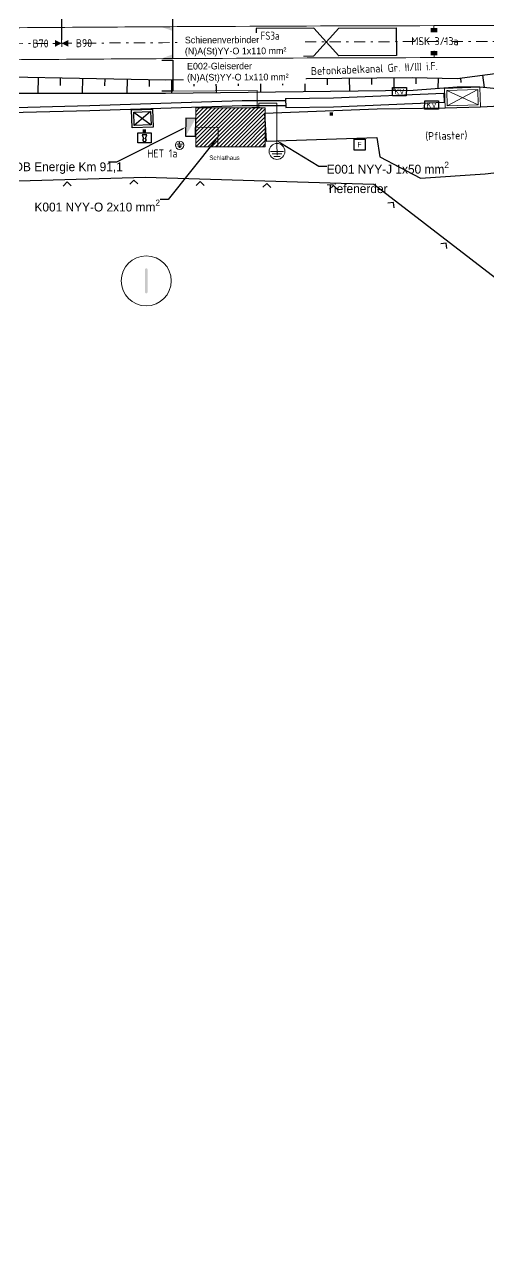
# Model space of a CAD drawing. Header units: metres. Extents: x 3570518 to 3570657, y 5731001 to 5731105.
# Drawn here: x 3570565.5 to 3570586.4, y 5731000.7 to 5731056.2 of the extents above; entities that cross this region are included whole.
import ezdxf
from ezdxf import colors
from ezdxf.entities.mleader import LeaderData, LeaderLine
from ezdxf.enums import TextEntityAlignment as Align
from ezdxf.math import Vec2, Vec3

# ---------------------------------------------------------------- set-up
doc = ezdxf.new("R2010")
doc.units = ezdxf.units.M
doc.header["$LTSCALE"] = 10
doc.header["$MEASUREMENT"] = 0
doc.linetypes.add('( Dashdot )', pattern=[1.001, 0.5, -0.25, 0.001, -0.25])
for name, color, linetype in [('+EB_Planung', 1, 'Continuous'), ('+EB_Planung_EEA', 1, 'Continuous'), ('VG-BLO-befestigte Flächen', 7, 'Continuous'), ('VG-BLO-Einfriedungen', 7, 'Continuous'), ('VG-BLO-Erdung', 7, 'Continuous'), ('VG-BLO-Gleisschotter', 7, 'Continuous'), ('VG-BLO-Kabeltiefbau', 7, 'Continuous'), ('VG-BLO-LST', 7, 'Continuous'), ('VG-BLO-Schalthaus', 7, 'Continuous'), ('VG-BLO-Topographie', 7, 'Continuous')]:
    doc.layers.add(name, color=color, linetype=linetype)
doc.layers.add('+EB_Planung_EEA-Leitungen', color=6, linetype='Continuous', lineweight=40, plot=False)
doc.layers.add('VG-BLO-Buesicherung', color=7, linetype='Continuous', lineweight=13)
doc.layers.add('VG-BLO-Gleise', color=7, linetype='Continuous', lineweight=20)
doc.styles.add('ISO8', font='isocp.shx')
doc.styles.add('ISOCP', font='isocp.shx')
doc.styles.add('K_Isocp', font='K_isocp.shx')
doc.styles.add('K_isocp_dim', font='K_isocp.shx')
doc.styles.add('Style-isocp', font='isocp.shx')
doc.dimstyles.new('250_m_025', dxfattribs={"dimscale": 2.5, "dimtxt": 0.25, "dimasz": 0.2, "dimexe": 0.175, "dimexo": 0.0625, "dimgap": 0.0625, "dimtad": 1, "dimzin": 0, "dimdsep": 46, "dimtxsty": 'K_isocp_dim', "dimblk1": 'OBLIQUE', "dimblk2": 'OBLIQUE', "dimsah": 1, "dimcen": 0.2, "dimdle": 0.175, "dimadec": 0, "dimazin": 0, "dimtfac": 1, "dimtmove": 2, "dimatfit": 3, "dimfxl": 0.175, "dimtvp": 1, "dimtolj": 1, "dimtzin": 0, "dimarcsym": 0})

# ---------------------------------------------------------------- blocks, each defined once
blk = doc.blocks.new('Schalter')
at = {"layer": 'VG-BLO-LST', "ltscale": 0.1, "flags": 128}
blk.add_lwpolyline([(-0.2, 0.35), (0.2, 0.35), (0.2, 0.05), (-0.2, 0.05)], close=True, dxfattribs=at)
blk.add_lwpolyline([(-0.029, 0.226), (-0.068, 0.11), (0.068, 0.11), (0.029, 0.226)], dxfattribs=at)
at = {"layer": 'VG-BLO-LST', "ltscale": 0.1}
blk.add_arc((0, 0.267), 0.05, 305.2614, 234.7386, dxfattribs=at)
at = {"layer": 'VG-BLO-LST', "ltscale": 0.1, "extrusion": (0, 0, -1)}
blk.add_solid([(0.05, 0.05), (-0.05, 0.05), (0.05, -0.05), (-0.05, -0.05)], dxfattribs=at)
blk = doc.blocks.new('Schaltkontakt')
at = {"layer": 'VG-BLO-befestigte Flächen', "linetype": 'Continuous', "lineweight": 0}
blk.add_line((0, -0.3), (0, 0), dxfattribs=at)
blk.add_solid([(-0.15, -0.1), (0.15, -0.1), (-0.15, -0.3), (0.15, -0.3)], dxfattribs=at)
blk = doc.blocks.new('KV_1')
at = {"layer": 'VG-BLO-LST', "linetype": 'Continuous', "flags": 128}
blk.add_lwpolyline([(-0.25, 0.15), (0.25, 0.15), (0.25, -0.15), (-0.25, -0.15)], close=True, dxfattribs=at)
at = {"layer": 'VG-BLO-LST', "linetype": 'Continuous', "style": 'ISO8'}
blk.add_text('KV', height=0.2, dxfattribs=at).set_placement((0, 0), align=Align.MIDDLE_CENTER)
blk = doc.blocks.new('Tiefenerder_1')
at = {"layer": 'VG-BLO-Erdung', "linetype": 'Continuous', "lineweight": 0}
blk.add_line((-0.25, 0.09), (0.25, 0.09), dxfattribs=at)
at = {"layer": 'VG-BLO-Erdung', "flags": 128}
for points in [[(0, 0.09), (0, 0.27)], [(-0.16, -0.04), (0.17, -0.04)], [(-0.08, -0.17), (0.08, -0.17)]]:
    blk.add_lwpolyline(points, dxfattribs=at)
at = {"layer": 'VG-BLO-Erdung', "linetype": 'Continuous', "lineweight": 0}
blk.add_circle((0, 0), 0.375, dxfattribs=at)
blk = doc.blocks.new('Poller2')
at = {"layer": 'VG-BLO-Topographie', "ltscale": 0.1, "extrusion": (0, 0, -1)}
blk.add_solid([(0.075, 0.075), (-0.075, 0.075), (0.075, -0.075), (-0.075, -0.075)], dxfattribs=at)
blk = doc.blocks.new('Fernsprecher')
at = {"layer": 'VG-BLO-Schalthaus', "ltscale": 0.1, "flags": 128}
blk.add_lwpolyline([(-0.5, 0.5), (0.5, 0.5), (0.5, -0.5), (-0.5, -0.5), (-0.5, 0.5)], dxfattribs=at)
at = {"layer": 'VG-BLO-Schalthaus', "style": 'ISO8'}
blk.add_text('F', height=0.5, dxfattribs=at).set_placement((0, 0), align=Align.MIDDLE_CENTER)
blk = doc.blocks.new('SW')
at = {"layer": 'VG-BLO-Gleise', "linetype": 'Continuous', "lineweight": 0}
blk.add_line((0, -0.15), (0, 0.15), dxfattribs=at)
blk.add_solid([(-0.3, 0.15), (0, 0), (-0.3, -0.15)], dxfattribs=at)
at = {"layer": 'VG-BLO-Gleise', "linetype": 'Continuous', "lineweight": 0, "extrusion": (0, 0, -1)}
blk.add_solid([(-0.3, 0.15), (0, 0), (-0.3, -0.15)], dxfattribs=at)
blk = doc.blocks.new('Q1')
at = {"lineweight": 0}
h = blk.add_hatch(color=256, dxfattribs=at)
edge = h.paths.add_edge_path()
edge.add_spline(control_points=[(0, -0.75), (-0.075, -0.75), (-0.075, -0.675)], knot_values=[0, 0, 0, 1, 1, 1], degree=2, periodic=0)
edge.add_line((-0.075, -0.675), (-0.075, 0.675))
edge.add_spline(control_points=[(-0.075, 0.675), (-0.075, 0.75), (0, 0.75)], knot_values=[0, 0, 0, 1, 1, 1], degree=2, periodic=0)
edge.add_spline(control_points=[(0, 0.75), (0.075, 0.75), (0.075, 0.675)], knot_values=[0, 0, 0, 1, 1, 1], degree=2, periodic=0)
edge.add_line((0.075, 0.675), (0.075, -0.675))
edge.add_spline(control_points=[(0.075, -0.675), (0.075, -0.75), (0, -0.75)], knot_values=[0, 0, 0, 1, 1, 1], degree=2, periodic=0)
at = {"lineweight": 0, "ltscale": 0.1}
blk.add_circle((-0.001, 0), 1.5, dxfattribs=at)
blk = doc.blocks.new('Zaun')
at = {"layer": 'VG-BLO-Einfriedungen', "ltscale": 0.1, "flags": 128}
blk.add_lwpolyline([(-0.177, 0.176), (0, 0), (0.176, 0.177)], dxfattribs=at)
blk = doc.blocks.new('_Oblique')
at = {"color": 0, "linetype": 'ByBlock', "lineweight": -2}
blk.add_line((-0.5, -0.5), (0.5, 0.5), dxfattribs=at)
blk = doc.blocks.new('*D65')
at = {"layer": '+EB_Planung', "color": 0, "linetype": 'Continuous', "lineweight": -2}
for p, q in [((3570567.199, 5731055.53), (3570567.199, 5731057.224)), ((3570572.199, 5731055.53), (3570572.199, 5731057.224)), ((3570566.762, 5731056.787), (3570572.637, 5731056.787))]:
    blk.add_line(p, q, dxfattribs=at)
at = {"layer": 'Defpoints', "color": 0, "linetype": 'Continuous', "lineweight": 0}
for p in [(3570572.199, 5731056.787), (3570567.199, 5731055.373), (3570572.199, 5731055.373)]:
    blk.add_point(p, dxfattribs=at)
at = {"layer": '+EB_Planung', "color": 0, "linetype": 'Continuous', "lineweight": -2, "xscale": 0.5, "yscale": 0.5, "zscale": 0.5, "rotation": 180}
blk.add_blockref('_Oblique', (3570567.199, 5731056.787), dxfattribs=at)
at = {"layer": '+EB_Planung', "color": 0, "linetype": 'Continuous', "lineweight": -2, "xscale": 0.5, "yscale": 0.5, "zscale": 0.5}
blk.add_blockref('_Oblique', (3570572.199, 5731056.787), dxfattribs=at)
at = {"layer": '+EB_Planung', "color": 0, "linetype": 'Continuous', "lineweight": 0, "insert": (3570569.699, 5731057.256), "char_height": 0.625, "attachment_point": 5, "style": 'K_isocp_dim'}
blk.add_mtext('\\A1;5 m ', dxfattribs=at)

msp = doc.modelspace()

# ---------------------------------------------------------------- hatches: boundary and pattern name
at = {"layer": '+EB_Planung'}
h = msp.add_hatch(color=1, dxfattribs=at)
h.paths.add_polyline_path([(3570571.698, 5731054.697), (3570572.201, 5731054.7), (3570572.2, 5731054.879)])
h.paths.add_polyline_path([(3570572.192, 5731056.11), (3570571.69, 5731056.107), (3570572.193, 5731055.931)])
at = {"layer": '+EB_Planung_EEA'}
for points in [[(3570575.751, 5731052.507), (3570575.751, 5731052.477), (3570576.119, 5731052.473), (3570576.119, 5731052.503)], [(3570572.774, 5731051.197), (3570573.231, 5731051.998), (3570572.779, 5731052.001)]]:
    msp.add_hatch(color=256, dxfattribs=at).paths.add_polyline_path(points)
at = {"layer": 'VG-BLO-Schalthaus', "linetype": 'Continuous'}
h = msp.add_hatch(dxfattribs=at)
h.set_pattern_fill('ANSI31', color=256, style=0)
h.set_pattern_definition([(45, (-0.09978, 2.05895), (-0.0883883476483, 0.0883883476483), [])])
h.paths.add_polyline_path([(3570576.359, 5731052.475), (3570573.228, 5731052.475), (3570573.228, 5731050.717), (3570576.359, 5731050.717)])

# ---------------------------------------------------------------- linework, layer by layer
at = {"layer": '+EB_Planung', "color": 1, "lineweight": 25, "elevation": -563.082}
msp.add_lwpolyline([(3570571.701, 5731054.612), (3570572.194, 5731054.615), (3570572.202, 5731053.228), (3570571.708, 5731053.225)], dxfattribs=at)
at = {"layer": '+EB_Planung', "linetype": 'Continuous', "lineweight": 0, "elevation": -563.082}
msp.add_lwpolyline([(3570572.202, 5731053.228), (3570575.994, 5731053.252), (3570575.999, 5731052.495)], dxfattribs=at)
at = {"layer": '+EB_Planung', "linetype": 'Continuous', "lineweight": 0}
for points in [[(3570576.069, 5731052.495), (3570576.069, 5731052.689), (3570576.883, 5731052.689), (3570576.883, 5731050.868)], [(3570573.228, 5731051.596), (3570574.232, 5731051.589), (3570574.227, 5731050.717)]]:
    msp.add_lwpolyline(points, dxfattribs=at)
at = {"layer": '+EB_Planung_EEA'}
msp.add_lwpolyline([(3570572.779, 5731052.001), (3570572.774, 5731051.197), (3570573.225, 5731051.194), (3570573.231, 5731051.998)], close=True, dxfattribs=at)
at = {"layer": '+EB_Planung_EEA', "color": 1, "lineweight": 9}
for points in [[(3570576.883, 5731050.868), (3570576.886, 5731050.345)], [(3570577.183, 5731050.513), (3570576.588, 5731050.509)], [(3570577.102, 5731050.4), (3570576.67, 5731050.397)], [(3570577.035, 5731050.286), (3570576.738, 5731050.284)]]:
    msp.add_lwpolyline(points, dxfattribs=at)
msp.add_circle((3570576.885, 5731050.511), 0.357, dxfattribs=at)
at = {"layer": '+EB_Planung_EEA-Leitungen', "color": 1, "lineweight": 25, "elevation": 1.071}
msp.add_lwpolyline([(3570572.201, 5731054.707), (3570572.192, 5731056.103)], dxfattribs=at)
at = {"layer": 'VG-BLO-befestigte Flächen', "ltscale": 0.1, "flags": 128}
msp.add_lwpolyline([(3570588.374, 5731052.446), (3570587.813, 5731052.59), (3570586.045, 5731052.508), (3570584.447, 5731052.459), (3570581.388, 5731052.409), (3570576.323, 5731052.223), (3570576.396, 5731050.969), (3570581.384, 5731051.142), (3570581.507, 5731050.274), (3570583.337, 5731049.313), (3570586.258, 5731049.507), (3570588.834, 5731049.804)], dxfattribs=at)
at = {"layer": 'VG-BLO-Einfriedungen', "ltscale": 0.1, "flags": 128}
msp.add_lwpolyline([(3570599.26, 5731000.744), (3570597.783, 5731006.95), (3570595.741, 5731015.96), (3570594.024, 5731022.998), (3570591.706, 5731030.853), (3570589.275, 5731038.727), (3570587.886, 5731043.9), (3570581.235, 5731049.025), (3570570.954, 5731049.33), (3570563.189, 5731049.119), (3570557.833, 5731049.018), (3570551.107, 5731048.85), (3570542.963, 5731048.761), (3570533.927, 5731048.717), (3570526.742, 5731048.453)], dxfattribs=at)
at = {"layer": 'VG-BLO-Gleise', "ltscale": 0.1}
for points, knots in [([(3570519.84, 5731055.246), (3570523.57, 5731055.342), (3570527.299, 5731055.439), (3570531.029, 5731055.535), (3570534.733, 5731055.631), (3570538.438, 5731055.699), (3570542.143, 5731055.767), (3570545.849, 5731055.835), (3570549.556, 5731055.896), (3570553.262, 5731055.947), (3570556.495, 5731055.992), (3570559.729, 5731056.031), (3570562.962, 5731056.059), (3570566.558, 5731056.09), (3570570.153, 5731056.114), (3570573.749, 5731056.132), (3570577.148, 5731056.149), (3570580.548, 5731056.164), (3570583.947, 5731056.17), (3570584.962, 5731056.172), (3570585.976, 5731056.172), (3570586.991, 5731056.171), (3570589.382, 5731056.17), (3570591.772, 5731056.169), (3570594.163, 5731056.159), (3570594.738, 5731056.157), (3570595.312, 5731056.153), (3570595.887, 5731056.149), (3570599.074, 5731056.128), (3570602.262, 5731056.106), (3570605.449, 5731056.08), (3570608.534, 5731056.055), (3570611.62, 5731056.017), (3570614.705, 5731055.976), (3570618.34, 5731055.928), (3570621.974, 5731055.871), (3570625.609, 5731055.808), (3570628.871, 5731055.751), (3570632.132, 5731055.687), (3570635.393, 5731055.614), (3570639.075, 5731055.531), (3570642.757, 5731055.446), (3570646.439, 5731055.339), (3570649.921, 5731055.238), (3570653.404, 5731055.137), (3570656.886, 5731055.036)], [0, 0, 0, 0, 0.081659, 0.081659, 0.081659, 0.162762, 0.162762, 0.162762, 0.243893, 0.243893, 0.243893, 0.314667, 0.314667, 0.314667, 0.393368, 0.393368, 0.393368, 0.46777, 0.46777, 0.46777, 0.489978, 0.489978, 0.489978, 0.542303, 0.542303, 0.542303, 0.554881, 0.554881, 0.554881, 0.624645, 0.624645, 0.624645, 0.692178, 0.692178, 0.692178, 0.77174, 0.77174, 0.77174, 0.843136, 0.843136, 0.843136, 0.923749, 0.923749, 0.923749, 1, 1, 1, 1]), ([(3570519.921, 5731053.809), (3570523.642, 5731053.905), (3570527.364, 5731054.001), (3570531.085, 5731054.097), (3570534.793, 5731054.193), (3570538.501, 5731054.263), (3570542.209, 5731054.332), (3570545.91, 5731054.401), (3570549.611, 5731054.461), (3570553.313, 5731054.511), (3570556.554, 5731054.555), (3570559.795, 5731054.591), (3570563.036, 5731054.62), (3570566.623, 5731054.652), (3570570.211, 5731054.679), (3570573.798, 5731054.696), (3570577.184, 5731054.712), (3570580.569, 5731054.725), (3570583.955, 5731054.732), (3570584.967, 5731054.734), (3570585.979, 5731054.736), (3570586.992, 5731054.735), (3570589.38, 5731054.735), (3570591.769, 5731054.731), (3570594.157, 5731054.724), (3570594.741, 5731054.722), (3570595.325, 5731054.719), (3570595.909, 5731054.716), (3570599.088, 5731054.697), (3570602.267, 5731054.672), (3570605.446, 5731054.642), (3570608.517, 5731054.613), (3570611.588, 5731054.578), (3570614.659, 5731054.538), (3570618.298, 5731054.49), (3570621.938, 5731054.433), (3570625.577, 5731054.37), (3570628.836, 5731054.314), (3570632.094, 5731054.25), (3570635.353, 5731054.179), (3570639.048, 5731054.098), (3570642.743, 5731054.014), (3570646.437, 5731053.907), (3570649.908, 5731053.806), (3570653.38, 5731053.705), (3570656.851, 5731053.604)], [0, 0, 0, 0, 0.081546, 0.081546, 0.081546, 0.16279, 0.16279, 0.16279, 0.243881, 0.243881, 0.243881, 0.314882, 0.314882, 0.314882, 0.393467, 0.393467, 0.393467, 0.467633, 0.467633, 0.467633, 0.489806, 0.489806, 0.489806, 0.542131, 0.542131, 0.542131, 0.554921, 0.554921, 0.554921, 0.624561, 0.624561, 0.624561, 0.691838, 0.691838, 0.691838, 0.77157, 0.77157, 0.77157, 0.842967, 0.842967, 0.842967, 0.923926, 0.923926, 0.923926, 1, 1, 1, 1])]:
    msp.add_open_spline(points, degree=3, knots=knots, dxfattribs=at)
at = {"layer": 'VG-BLO-Gleise', "linetype": '( Dashdot )', "lineweight": 0, "ltscale": 0.1}
msp.add_open_spline([(3570519.859, 5731054.529), (3570523.588, 5731054.625), (3570527.317, 5731054.721), (3570531.046, 5731054.818), (3570534.749, 5731054.913), (3570538.453, 5731054.981), (3570542.156, 5731055.05), (3570545.861, 5731055.118), (3570549.567, 5731055.178), (3570553.272, 5731055.23), (3570556.504, 5731055.274), (3570559.736, 5731055.314), (3570562.969, 5731055.342), (3570566.563, 5731055.373), (3570570.158, 5731055.397), (3570573.753, 5731055.415), (3570577.151, 5731055.431), (3570580.55, 5731055.447), (3570583.948, 5731055.453), (3570584.962, 5731055.454), (3570585.976, 5731055.454), (3570586.991, 5731055.453), (3570589.38, 5731055.452), (3570591.77, 5731055.451), (3570594.16, 5731055.442), (3570594.734, 5731055.439), (3570595.308, 5731055.435), (3570595.882, 5731055.432), (3570599.069, 5731055.411), (3570602.256, 5731055.389), (3570605.442, 5731055.363), (3570608.527, 5731055.337), (3570611.611, 5731055.299), (3570614.695, 5731055.259), (3570618.329, 5731055.211), (3570621.963, 5731055.154), (3570625.596, 5731055.091), (3570628.857, 5731055.034), (3570632.117, 5731054.97), (3570635.377, 5731054.897), (3570639.058, 5731054.814), (3570642.739, 5731054.729), (3570646.42, 5731054.622), (3570649.902, 5731054.521), (3570653.383, 5731054.42), (3570656.865, 5731054.319)], degree=3, knots=[0, 0, 0, 0, 0.08167, 0.08167, 0.08167, 0.16277, 0.16277, 0.16277, 0.243901, 0.243901, 0.243901, 0.31467, 0.31467, 0.31467, 0.393373, 0.393373, 0.393373, 0.46778, 0.46778, 0.46778, 0.48998, 0.48998, 0.48998, 0.542304, 0.542304, 0.542304, 0.554871, 0.554871, 0.554871, 0.624641, 0.624641, 0.624641, 0.692172, 0.692172, 0.692172, 0.771734, 0.771734, 0.771734, 0.843126, 0.843126, 0.843126, 0.923738, 0.923738, 0.923738, 1, 1, 1, 1], dxfattribs=at)
at = {"layer": 'VG-BLO-Gleisschotter', "ltscale": 0.1}
for p, q in [((3570566.138, 5731053.846), (3570566.124, 5731053.12)), ((3570567.138, 5731053.827), (3570567.131, 5731053.474)), ((3570568.138, 5731053.807), (3570568.125, 5731053.122)), ((3570569.138, 5731053.788), (3570569.131, 5731053.455)), ((3570570.138, 5731053.769), (3570570.125, 5731053.123)), ((3570571.138, 5731053.749), (3570571.131, 5731053.436)), ((3570572.137, 5731053.737), (3570572.143, 5731053.127)), ((3570573.137, 5731053.747), (3570573.14, 5731053.443)), ((3570574.137, 5731053.756), (3570574.143, 5731053.152)), ((3570575.137, 5731053.765), (3570575.14, 5731053.464)), ((3570576.137, 5731053.774), (3570576.143, 5731053.176)), ((3570577.137, 5731053.783), (3570577.14, 5731053.485)), ((3570578.137, 5731053.792), (3570578.143, 5731053.2)), ((3570579.137, 5731053.801), (3570579.14, 5731053.507)), ((3570580.137, 5731053.81), (3570580.142, 5731053.224)), ((3570581.137, 5731053.819), (3570581.14, 5731053.528)), ((3570582.137, 5731053.829), (3570582.142, 5731053.248)), ((3570583.137, 5731053.833), (3570583.131, 5731053.55)), ((3570584.137, 5731053.813), (3570584.128, 5731053.343)), ((3570585.135, 5731053.815), (3570585.162, 5731053.61)), ((3570586.127, 5731053.942), (3570586.2, 5731053.38))]:
    msp.add_line(p, q, dxfattribs=at)
at = {"layer": 'VG-BLO-Gleisschotter', "ltscale": 0.1, "flags": 128}
for points in [[(3570518.152, 5731052.943), (3570528.077, 5731053.115), (3570538.969, 5731053.447), (3570550.729, 5731053.645), (3570561.013, 5731053.945), (3570571.873, 5731053.735), (3570582.96, 5731053.836), (3570584.998, 5731053.797), (3570587.144, 5731054.073)], [(3570587.407, 5731053.271), (3570586.018, 5731053.396), (3570584.989, 5731053.407), (3570583.011, 5731053.259), (3570571.872, 5731053.124), (3570561.049, 5731053.117), (3570550.609, 5731052.809), (3570538.94, 5731052.618), (3570527.888, 5731052.194), (3570518.032, 5731052.128)]]:
    msp.add_lwpolyline(points, dxfattribs=at)
at = {"layer": 'VG-BLO-Kabeltiefbau', "ltscale": 0.1}
for p, q in [((3570584.387, 5731053.126), (3570584.403, 5731052.726)), ((3570577.273, 5731052.894), (3570577.278, 5731052.494)), ((3570577.275, 5731052.804), (3570577.276, 5731052.584)), ((3570570.438, 5731052.28), (3570571.219, 5731051.7)), ((3570571.195, 5731052.309), (3570570.462, 5731051.67))]:
    msp.add_line(p, q, dxfattribs=at)
at = {"layer": 'VG-BLO-Kabeltiefbau', "lineweight": 0, "ltscale": 0.1}
for p, q in [((3570584.523, 5731053.25), (3570585.942, 5731052.605)), ((3570584.544, 5731052.562), (3570585.921, 5731053.293))]:
    msp.add_line(p, q, dxfattribs=at)
at = {"layer": 'VG-BLO-Kabeltiefbau', "ltscale": 0.1, "flags": 128}
for points in [[(3570577.273, 5731052.894), (3570579.423, 5731052.918), (3570584.387, 5731053.126)], [(3570518.041, 5731051.348), (3570529.649, 5731051.643), (3570539.373, 5731051.871), (3570551.103, 5731052.144), (3570560.629, 5731052.371), (3570568.461, 5731052.573), (3570575.318, 5731052.796), (3570577.275, 5731052.804)], [(3570518.047, 5731051.129), (3570529.655, 5731051.423), (3570539.379, 5731051.652), (3570551.109, 5731051.924), (3570560.634, 5731052.151), (3570568.467, 5731052.353), (3570575.322, 5731052.577), (3570577.276, 5731052.584)], [(3570577.278, 5731052.494), (3570579.433, 5731052.519), (3570584.403, 5731052.726)]]:
    msp.add_lwpolyline(points, dxfattribs=at)
at = {"layer": 'VG-BLO-Kabeltiefbau', "lineweight": 0, "ltscale": 0.1, "flags": 128}
for points in [[(3570584.42, 5731053.347), (3570586.018, 5731053.396), (3570586.045, 5731052.508), (3570584.447, 5731052.459)], [(3570584.523, 5731053.25), (3570585.921, 5731053.293), (3570585.942, 5731052.605), (3570584.544, 5731052.562)]]:
    msp.add_lwpolyline(points, close=True, dxfattribs=at)
at = {"layer": 'VG-BLO-Kabeltiefbau', "ltscale": 0.1, "flags": 128}
for points in [[(3570570.334, 5731052.376), (3570571.291, 5731052.413), (3570571.322, 5731051.603), (3570570.366, 5731051.566)], [(3570570.438, 5731052.28), (3570571.195, 5731052.309), (3570571.219, 5731051.7), (3570570.462, 5731051.67)]]:
    msp.add_lwpolyline(points, close=True, dxfattribs=at)
at = {"layer": 'VG-BLO-LST', "flags": 128}
msp.add_lwpolyline([(3570575.953, 5731056.049), (3570575.958, 5731054.799), (3570578.545, 5731054.809), (3570579.665, 5731056.063), (3570582.253, 5731056.072), (3570582.257, 5731054.822), (3570579.67, 5731054.813), (3570578.54, 5731056.059)], close=True, dxfattribs=at)
at = {"layer": 'VG-BLO-Schalthaus', "linetype": 'Continuous', "lineweight": 0}
msp.add_lwpolyline([(3570576.359, 5731052.475), (3570573.228, 5731052.475), (3570573.228, 5731050.717), (3570576.359, 5731050.717)], close=True, dxfattribs=at)

# ---------------------------------------------------------------- block references
at = {"lineweight": 0, "ltscale": 0.1, "xscale": 0.75, "yscale": 0.75, "zscale": 0.75}
msp.add_blockref('Q1', (3570571.005, 5731044.686), dxfattribs=at)
at = {"layer": 'VG-BLO-befestigte Flächen', "linetype": 'Continuous', "lineweight": 0}
for p, rotation in [((3570583.947, 5731056.17), 0.1212683389091217), ((3570583.95, 5731054.732), 180.1229358626361)]:
    msp.add_blockref('Schaltkontakt', p, dxfattribs=dict(at, rotation=rotation))
at = {"layer": 'VG-BLO-Einfriedungen', "ltscale": 0.1}
for p, rotation in [((3570570.441, 5731049.216), 181.556527399177), ((3570567.442, 5731049.135), 181.556527399177), ((3570573.434, 5731049.156), 178.3007403124072), ((3570576.432, 5731049.067), 178.3007403124072), ((3570579.431, 5731048.978), 178.3007403124072), ((3570582.123, 5731048.214), 142.3835619935785), ((3570584.499, 5731046.383), 142.3835619935785)]:
    msp.add_blockref('Zaun', p, dxfattribs=dict(at, rotation=rotation))
at = {"layer": 'VG-BLO-Erdung', "xscale": 0.5, "yscale": 0.5, "zscale": 0.5, "rotation": 359.9366361167615}
msp.add_blockref('Tiefenerder_1', (3570572.502, 5731050.787), dxfattribs=at)
at = {"layer": 'VG-BLO-Gleise', "linetype": 'Continuous', "lineweight": 0, "rotation": 0.3877378376821712}
msp.add_blockref('SW', (3570567.199, 5731055.373), dxfattribs=at)
at = {"layer": 'VG-BLO-LST', "linetype": 'Continuous', "xscale": 1.25, "yscale": 1.25, "zscale": 1.25, "rotation": 359.5797907557073}
for p in [(3570582.393, 5731053.202), (3570583.841, 5731052.599)]:
    msp.add_blockref('KV_1', p, dxfattribs=at)
at = {"layer": 'VG-BLO-LST', "ltscale": 0.1, "xscale": 1.5, "yscale": 1.5, "zscale": 1.5, "rotation": 180.4046094501583}
msp.add_blockref('Schalter', (3570570.923, 5731051.425), dxfattribs=at)
at = {"layer": 'VG-BLO-Schalthaus', "ltscale": 0.1, "xscale": 0.5, "yscale": 0.5, "zscale": 0.5, "rotation": 359.9366361167615}
msp.add_blockref('Fernsprecher', (3570580.603, 5731050.812), dxfattribs=at)
at = {"layer": 'VG-BLO-Topographie', "ltscale": 0.1, "rotation": 359.9366361167615}
msp.add_blockref('Poller2', (3570579.328, 5731052.19), dxfattribs=at)

# ---------------------------------------------------------------- texts
at = {"layer": 'VG-BLO-befestigte Flächen', "style": 'Style-isocp'}
msp.add_text('(Pflaster)', height=0.36, rotation=1.6137, dxfattribs=at).set_placement((3570584.504, 5731051.22), align=Align.MIDDLE_CENTER)
at = {"layer": 'VG-BLO-Buesicherung', "linetype": 'Continuous', "style": 'Style-isocp'}
msp.add_text('MSK 3/13a', height=0.36, rotation=359.9366, dxfattribs=at).set_placement((3570583.991, 5731055.472), align=Align.MIDDLE_CENTER)
at = {"layer": 'VG-BLO-Gleise', "linetype": '( Dashdot )', "lineweight": 0, "style": 'Style-isocp'}
for s, p in [('B70', (3570566.248, 5731055.368)), ('B90', (3570568.202, 5731055.382))]:
    msp.add_text(s, height=0.36, rotation=0.3877, dxfattribs=at).set_placement(p, align=Align.MIDDLE_CENTER)
at = {"layer": 'VG-BLO-Kabeltiefbau', "style": 'Style-isocp'}
msp.add_text('Betonkabelkanal Gr. II/III i.F.', height=0.36, rotation=2.3922, dxfattribs=at).set_placement((3570581.263, 5731054.239), align=Align.MIDDLE_CENTER)
at = {"layer": 'VG-BLO-LST', "style": 'ISOCP', "width": 0.9}
msp.add_text('FS3a', height=0.36, rotation=0.2082, dxfattribs=at).set_placement((3570576.574, 5731055.718), align=Align.MIDDLE_CENTER)
at = {"layer": 'VG-BLO-LST', "style": 'Style-isocp'}
msp.add_text('HET 1a', height=0.36, rotation=0.4256, dxfattribs=at).set_placement((3570571.726, 5731050.418), align=Align.MIDDLE_CENTER)
at = {"layer": 'VG-BLO-Schalthaus', "linetype": 'Continuous', "lineweight": 0, "insert": (3570573.84, 5731050.326), "char_height": 0.2, "width": 1.4306, "attachment_point": 1}
msp.add_mtext('Schlathaus', dxfattribs=at)

# ---------------------------------------------------------------- dimensions: what is measured, and where the dimension line sits
at = {"layer": '+EB_Planung', "linetype": 'Continuous', "lineweight": 0}
dim = msp.add_aligned_dim(p1=(3570567.199, 5731055.373), p2=(3570572.199, 5731055.373), distance=1.413, text='5 m ', dimstyle='250_m_025', dxfattribs=at)
dim.commit()
dim.dimension.update_dxf_attribs({"geometry": '*D65', "text_midpoint": (3570569.699, 5731057.256)})

# ---------------------------------------------------------------- leaders
ml = msp.add_multileader_mtext('Standard', dxfattribs=at)
ml.set_content('\\Fk_isocp.shx;ZAS DB Energie Km 91,1')
ml.set_leader_properties()
ml.build(insert=Vec2(0, 0))
ml.multileader.update_dxf_attribs({"text_right_attachment_type": 0, "dogleg_length": 0.36, "arrow_head_size": 0.18})
ctx = ml.context
ctx.base_point, ctx.char_height, ctx.arrow_head_size, ctx.landing_gap_size = Vec3(3570563.882, 5731049.763), 0.4, 0.18, 0
ctx.right_attachment = 0
notes = []
notes.append((ctx, [(0, (1, 1, 0), (3570569.665, 5731050.02), (-1, 0), 0.36, [(0, [(3570572.776, 5731051.599)], 0, [])])]))
ctx.mtext.insert = Vec3(3570563.882, 5731050.02)
ml = msp.add_multileader_mtext('Standard', dxfattribs=at)
ml.set_content('\\Fk_isocp.shx;\\A1;K001 NYY-O 2x10 mm\\H0.7x;\\S2^ ;\\H0.4444444443x;\\P')
ml.set_leader_properties()
ml.build(insert=Vec2(0, 0))
ml.multileader.update_dxf_attribs({"text_right_attachment_type": 0, "dogleg_length": 0.36, "arrow_head_size": 0.18})
ctx = ml.context
ctx.base_point, ctx.char_height, ctx.arrow_head_size, ctx.landing_gap_size, ctx.plane_origin = Vec3(3570566.585, 5731048.143), 0.4, 0.18, 0, Vec3(1.453, -0.446)
ctx.right_attachment, ctx.text_align_type = 0, 2
notes.append((ctx, [(0, (1, 1, 0), (3570571.983, 5731048.343), (-1, 0), 0.36, [(0, [(3570574.229, 5731051.153)], 0, [])])]))
ctx.mtext.insert, ctx.mtext.defined_height, ctx.mtext.alignment = Vec3(3570571.623, 5731048.343), 0.39, 3
ml = msp.add_multileader_mtext('Standard', dxfattribs=at)
ml.set_content('\\Fk_isocp.shx;\\A1;E001 NYY-J 1x50 mm{\\H0.7x;\\S2^ ;}\\P{\\H0.311111111x;\\P}Tiefenerder')
ml.set_leader_properties()
ml.build(insert=Vec2(0, 0))
ml.multileader.update_dxf_attribs({"text_right_attachment_type": 0, "dogleg_length": 0.36, "arrow_head_size": 0.18})
ctx = ml.context
ctx.base_point, ctx.char_height, ctx.arrow_head_size, ctx.landing_gap_size, ctx.plane_origin = Vec3(3570579.122, 5731049.846), 0.4, 0.18, 0, Vec3(4.107, -0.613)
ctx.right_attachment = 0
notes.append((ctx, [(0, (1, 1, 0), (3570578.762, 5731049.846), (1, 0), 0.36, [(0, [(3570576.883, 5731050.986)], 0, [])])]))
ctx.mtext.insert, ctx.mtext.defined_height = Vec3(3570579.122, 5731050.046), 0.39
for ctx, leaders in notes:
    for number, flags, end, landing, length, lines in leaders:
        leader = LeaderData()
        leader.index, (leader.has_last_leader_line, leader.has_dogleg_vector, leader.attachment_direction) = number, flags
        leader.last_leader_point, leader.dogleg_vector, leader.dogleg_length = Vec3(end), Vec3(landing), length
        for number, points, colour, breaks in lines:
            line = LeaderLine()
            line.index, line.vertices, line.color, line.breaks = number, Vec3.list(points), colors.encode_raw_color(colour), breaks
            leader.lines.append(line)
        ctx.leaders.append(leader)

# ---------------------------------------------------------------- next in the draw order: texts
at = {"layer": '+EB_Planung_EEA', "color": 1, "lineweight": 18, "insert": (3570572.738, 5731055.673), "char_height": 0.3, "attachment_point": 1, "rotation": 0.2115, "style": 'K_Isocp', "bg_fill": 3, "box_fill_scale": 1.5, "bg_fill_color": 256, "bg_fill_true_color": 13158600, "bg_fill_transparency": 0}
msp.add_mtext_dynamic_manual_height_columns('Schienenverbinder\\P(N)A(St)YY-O 1x110 mm²', width=4.52359, gutter_width=1.44, heights=[0], dxfattribs=at).dxf.set("width", 5.17933)

# ---------------------------------------------------------------- next in the draw order: texts
at = {"layer": '+EB_Planung_EEA', "color": 1, "lineweight": 18, "insert": (3570572.838, 5731054.495, 19.56), "char_height": 0.3, "attachment_point": 1, "rotation": 0.2115, "style": 'K_Isocp', "bg_fill": 3, "box_fill_scale": 1.5, "bg_fill_color": 256, "bg_fill_true_color": 13158600, "bg_fill_transparency": 0}
msp.add_mtext_dynamic_manual_height_columns('E002-Gleiserder\\P(N)A(St)YY-O 1x110 mm²', width=4.22784, gutter_width=1.44, heights=[0], dxfattribs=at).dxf.set("width", 5.17933)

doc.saveas('drawing.dxf')
